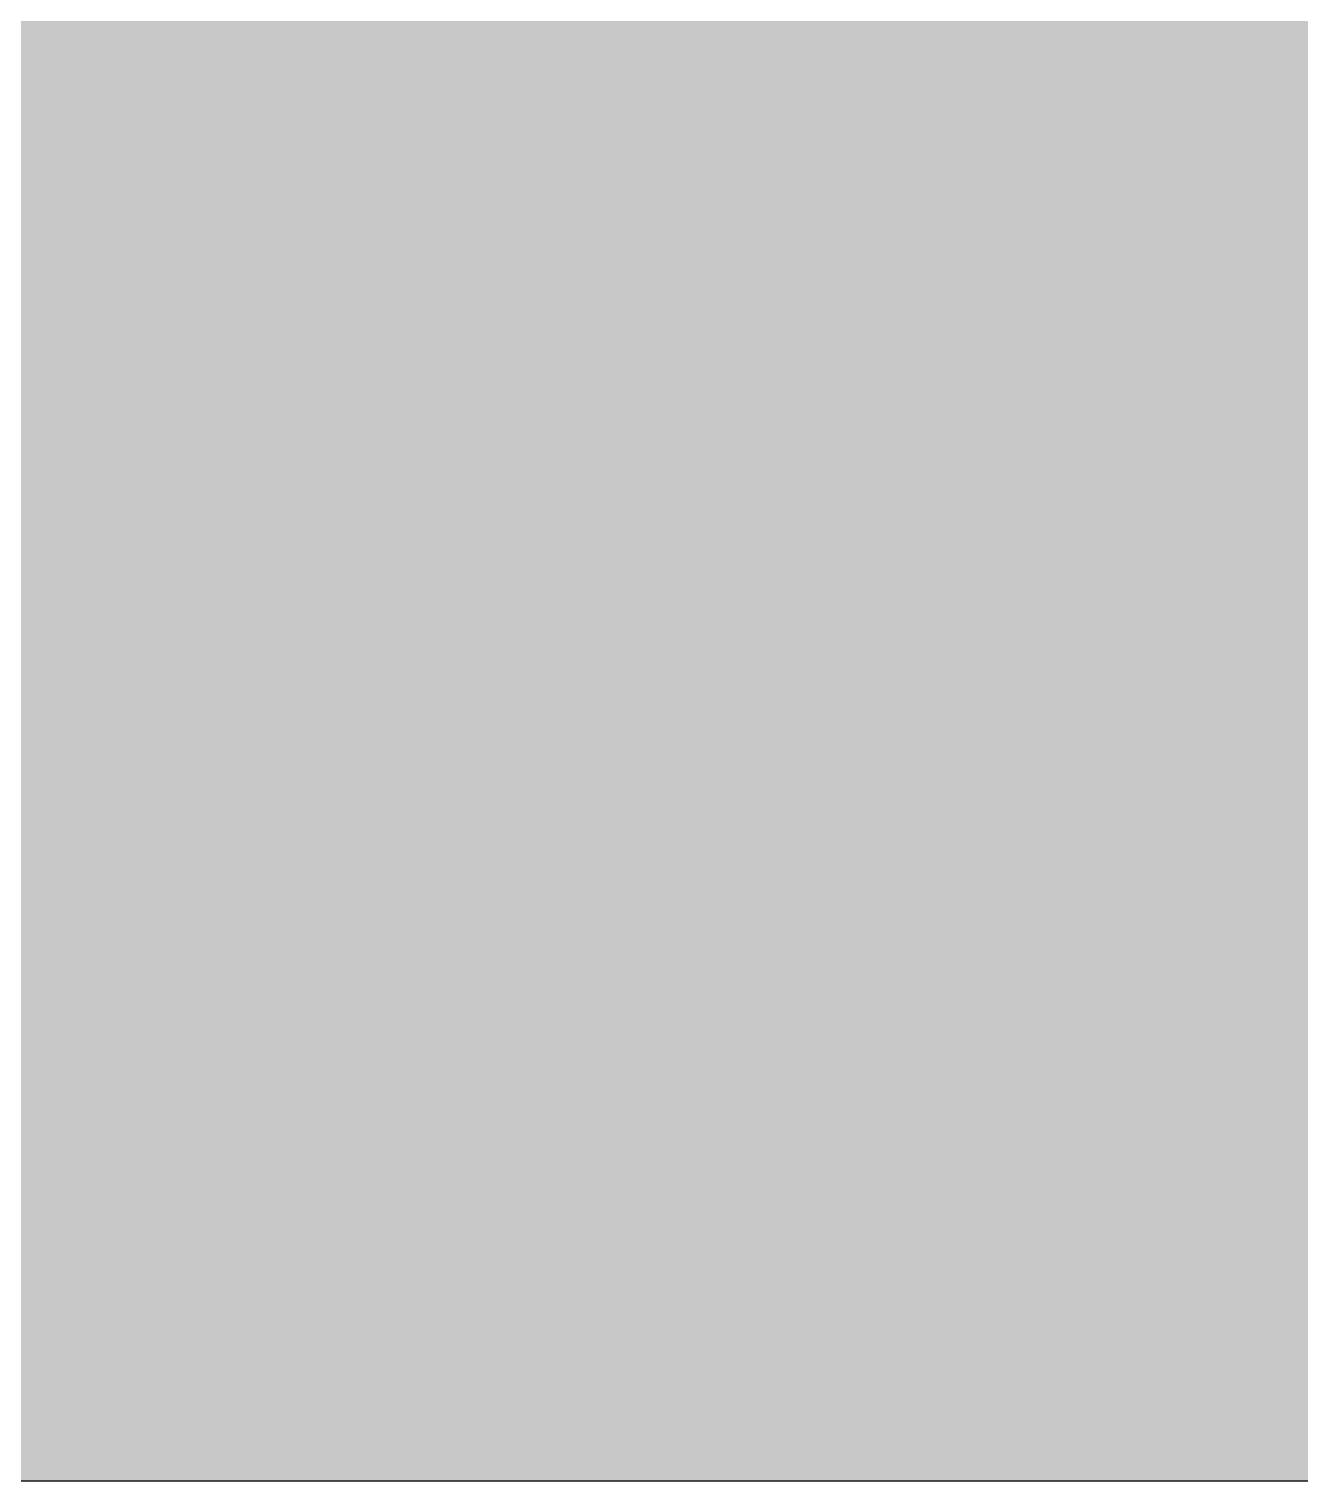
# Model space of a CAD drawing. Header units: metres. Extents: x 294 to 1101, y -498 to -355.
# Drawn here: x 500.8225 to 500.91, y -490.0949 to -489.9949 of the extents above; entities that cross this region are included whole.
import ezdxf

# ---------------------------------------------------------------- set-up
doc = ezdxf.new("R2010")
doc.units = ezdxf.units.M
doc.layers.add('wall', color=7, linetype='Continuous', lineweight=25)

msp = doc.modelspace()

# ---------------------------------------------------------------- hatches: boundary and pattern name
at = {"layer": 'wall'}
h = msp.add_hatch(color=256, dxfattribs=at)
h.dxf.hatch_style = 1
h.paths.add_polyline_path([(507.202125, -489.894852), (506.376435, -489.894852), (502.776435, -489.894852), (500.28437, -489.894852), (500.235636, -489.894852), (500.051698, -489.894852), (500.021698, -489.894852), (499.748674, -489.894852), (499.747569, -489.894852), (499.746468, -489.894852), (499.745376, -489.894852), (499.744297, -489.894852), (499.743235, -489.894852), (499.742195, -489.894852), (499.74118, -489.894852), (499.740195, -489.894852), (499.739244, -489.894852), (499.738329, -489.894852), (499.737455, -489.894852), (499.736626, -489.894852), (499.735844, -489.894852), (499.735113, -489.894852), (499.734435, -489.894852), (499.733814, -489.894852), (499.733251, -489.894852), (499.732749, -489.894852), (499.73231, -489.894852), (499.731935, -489.894852), (499.731627, -489.894852), (499.731386, -489.894852), (499.731213, -489.894852), (499.731109, -489.894852), (499.731074, -489.894852), (499.729796, -489.894852), (499.726649, -489.894852), (499.723818, -489.894852), (499.721317, -489.894852), (499.719154, -489.894852), (499.717341, -489.894852), (499.715884, -489.894852), (499.71479, -489.894852), (499.714063, -489.894852), (499.713707, -489.894852), (499.516179, -489.894852), (499.515074, -489.894852), (499.513973, -489.894852), (499.512881, -489.894852), (499.511802, -489.894852), (499.51074, -489.894852), (499.5097, -489.894852), (499.508685, -489.894852), (499.5077, -489.894852), (499.506748, -489.894852), (499.505834, -489.894852), (499.50496, -489.894852), (499.504131, -489.894852), (499.503349, -489.894852), (499.502618, -489.894852), (499.50194, -489.894852), (499.501319, -489.894852), (499.500756, -489.894852), (499.500254, -489.894852), (499.499815, -489.894852), (499.49944, -489.894852), (499.499132, -489.894852), (499.498891, -489.894852), (499.498718, -489.894852), (499.498614, -489.894852), (499.498579, -489.894852), (486.294837, -489.894852), (485.861143, -489.894852), (485.861143, -490.094852), (507.202125, -490.094852)])

# ---------------------------------------------------------------- linework, layer by layer
msp.add_line((485.861143, -490.094852), (507.202125, -490.094852))

doc.saveas('drawing.dxf')
